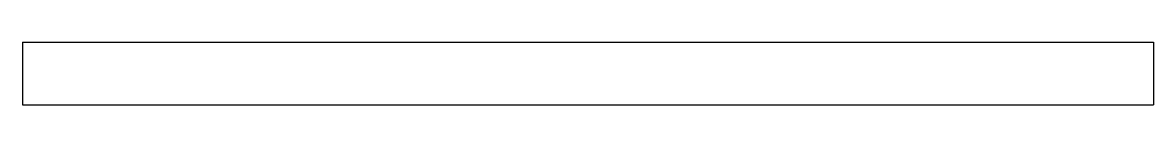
# Model space of a CAD drawing. Extents: x -70 to 380, y -27 to -2.
import ezdxf

# ---------------------------------------------------------------- set-up
doc = ezdxf.new("R2010")
doc.units = 0
doc.layers.add('VISIBLE', color=7, linetype='CONTINUOUS')

msp = doc.modelspace()

# ---------------------------------------------------------------- linework, layer by layer
at = {"layer": 'VISIBLE'}
for p, q in [((-70.33, -1.63), (379.67, -1.63)), ((-70.33, -1.63), (-70.33, -26.63)), ((379.67, -1.63), (379.67, -26.63)), ((-70.33, -26.63), (379.67, -26.63))]:
    msp.add_line(p, q, dxfattribs=at)

doc.saveas('drawing.dxf')
